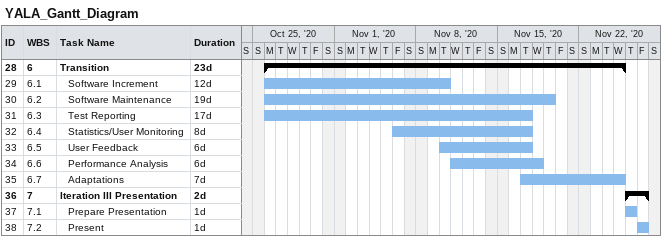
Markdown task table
YALA_Gantt_Diagram

| ID | WBS | Task | Duration | Start | Finish |
|---|---|---|---|---|---|
| 28 | 6 | **Transition** | 23d | 2020-10-26 | 2020-11-25 |
| 29 | 6.1 | Software Increment | 12d | 2020-10-26 | 2020-11-10 |
| 30 | 6.2 | Software Maintenance | 19d | 2020-10-26 | 2020-11-19 |
| 31 | 6.3 | Test Reporting | 17d | 2020-10-26 | 2020-11-17 |
| 32 | 6.4 | Statistics/User Monitoring | 8d | 2020-11-06 | 2020-11-17 |
| 33 | 6.5 | User Feedback | 6d | 2020-11-10 | 2020-11-17 |
| 34 | 6.6 | Performance Analysis | 6d | 2020-11-11 | 2020-11-18 |
| 35 | 6.7 | Adaptations | 7d | 2020-11-17 | 2020-11-25 |
| 36 | 7 | **Iteration III Presentation** | 2d | 2020-11-26 | 2020-11-27 |
| 37 | 7.1 | Prepare Presentation | 1d | 2020-11-26 | 2020-11-26 |
| 38 | 7.2 | Present | 1d | 2020-11-27 | 2020-11-27 |
